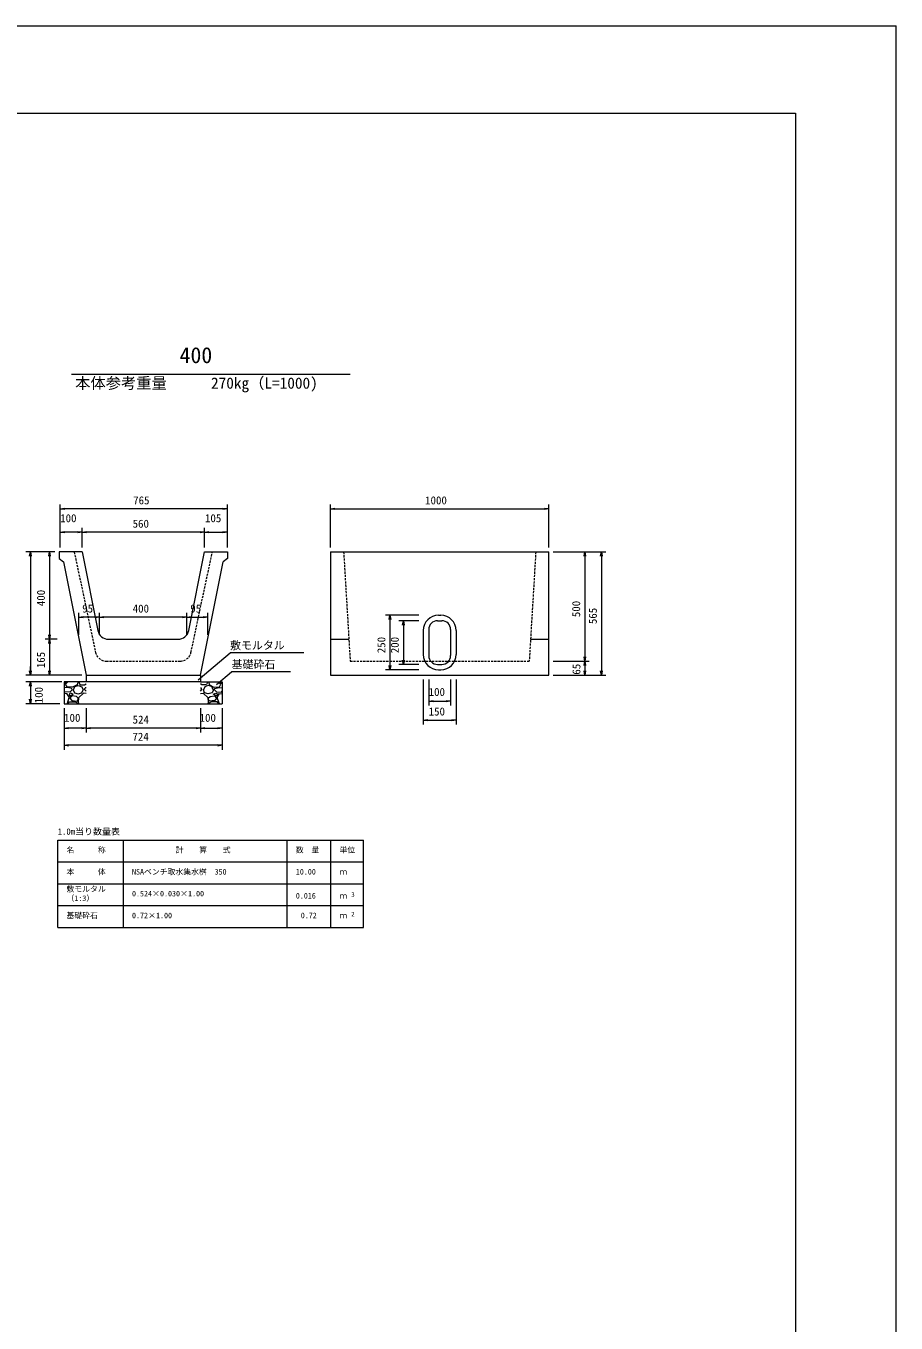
# Model space of a CAD drawing. Units: millimetres on the paper. Extents: x 0 to 841, y 0 to 594.
# Drawn here: x 642.2 to 841.4, y 297.4 to 594.4 of the extents above; entities that cross this region are included whole.
import ezdxf
from ezdxf.enums import TextEntityAlignment as Align

# ---------------------------------------------------------------- set-up
doc = ezdxf.new("R2010")
doc.units = ezdxf.units.MM
doc.linetypes.add('USER1', pattern=[0.75, 0.5, -0.25])
doc.linetypes.add('USER2', pattern=[0.375, 0.25, -0.125])
for name, color, linetype, lineweight in [('0_2', 7, 'Continuous', 18), ('D-MTR-FRAM（材料表図枠）', 2, 'Continuous', 18), ('D-STR-DIM（寸法）', 7, 'Continuous', 18), ('D-STR-HTXT（旗揚げ）', 7, 'Continuous', 18), ('D-STR-STRn（構造物）', 7, 'Continuous', 18), ('D-STR-TXT（文字）', 7, 'USER2', 18), ('D-STR（構造物外形線）', 1, 'Continuous', 18), ('D-TTL(外枠）', 2, 'Continuous', 18), ('DEFPOINTS_3', 8, 'Continuous', 18)]:
    doc.layers.add(name, color=color, linetype=linetype, lineweight=lineweight)
doc.layers.add('D-MTR-TXT(文字列）', color=7, linetype='Continuous')
doc.layers.add('D-TTL-TXT（文字）', color=7, linetype='Continuous')
doc.styles.add('ＭＳ ゴシック', font='')
doc.styles.get('ＭＳ ゴシック').set_extended_font_data('MS Gothic')

msp = doc.modelspace()

# ---------------------------------------------------------------- linework, layer by layer
at = {"layer": '0_2'}
for p, q in [((650.021, 483.763), (651.021, 483.93)), ((651.021, 483.596), (650.021, 483.763)), ((650.021, 483.763), (651.021, 483.763)), ((687.271, 483.93), (688.271, 483.763)), ((688.271, 483.763), (687.271, 483.596)), ((688.271, 483.763), (687.271, 483.763)), ((711.9, 483.763), (712.9, 483.93)), ((712.9, 483.596), (711.9, 483.763)), ((711.9, 483.763), (712.9, 483.763)), ((760.9, 483.93), (761.9, 483.763)), ((761.9, 483.763), (760.9, 483.596)), ((761.9, 483.763), (760.9, 483.763)), ((650.021, 478.421), (651.021, 478.587)), ((651.021, 478.254), (650.021, 478.421)), ((650.021, 478.421), (651.021, 478.421)), ((654.021, 478.587), (655.021, 478.421)), ((655.021, 478.421), (654.021, 478.254)), ((655.021, 478.421), (654.021, 478.421)), ((655.021, 478.421), (656.021, 478.587)), ((656.021, 478.254), (655.021, 478.421)), ((655.021, 478.421), (656.021, 478.421)), ((682.021, 478.587), (683.021, 478.421)), ((683.021, 478.421), (682.021, 478.254)), ((683.021, 478.421), (682.021, 478.421)), ((683.021, 478.421), (684.021, 478.587)), ((684.021, 478.254), (683.021, 478.421)), ((683.021, 478.421), (684.021, 478.421)), ((687.271, 478.587), (688.271, 478.421)), ((688.271, 478.421), (687.271, 478.254)), ((688.271, 478.421), (687.271, 478.421)), ((642.993, 472.921), (643.16, 473.921)), ((643.16, 473.921), (643.326, 472.921)), ((643.16, 473.921), (643.16, 472.921)), ((647.382, 472.921), (647.549, 473.921)), ((647.549, 473.921), (647.716, 472.921)), ((647.549, 473.921), (647.549, 472.921)), ((769.947, 472.921), (770.114, 473.921)), ((770.114, 473.921), (770.281, 472.921)), ((770.114, 473.921), (770.114, 472.921)), ((773.76, 472.921), (773.926, 473.921)), ((773.926, 473.921), (774.093, 472.921)), ((773.926, 473.921), (773.926, 472.921)), ((654.271, 458.982), (655.271, 459.149)), ((655.271, 458.816), (654.271, 458.982)), ((654.271, 458.982), (655.271, 458.982)), ((658.021, 459.149), (659.021, 458.982)), ((659.021, 458.982), (658.021, 458.816)), ((659.021, 458.982), (658.021, 458.982)), ((659.021, 458.982), (660.021, 459.149)), ((660.021, 458.816), (659.021, 458.982)), ((659.021, 458.982), (660.021, 458.982)), ((678.021, 459.149), (679.021, 458.982)), ((679.021, 458.982), (678.021, 458.816)), ((679.021, 458.982), (678.021, 458.982)), ((679.021, 458.982), (680.021, 459.149)), ((680.021, 458.816), (679.021, 458.982)), ((679.021, 458.982), (680.021, 458.982)), ((682.771, 459.149), (683.771, 458.982)), ((683.771, 458.982), (682.771, 458.816)), ((683.771, 458.982), (682.771, 458.982)), ((725.338, 458.421), (725.505, 459.421)), ((725.505, 459.421), (725.672, 458.421)), ((725.505, 459.421), (725.505, 458.421)), ((728.406, 457.171), (728.572, 458.171)), ((728.572, 458.171), (728.739, 457.171)), ((728.572, 458.171), (728.572, 457.171)), ((647.549, 453.921), (647.382, 454.921)), ((647.716, 454.921), (647.549, 453.921)), ((647.549, 453.921), (647.549, 454.921)), ((647.382, 452.921), (647.549, 453.921)), ((647.549, 453.921), (647.716, 452.921)), ((647.549, 453.921), (647.549, 452.921)), ((728.572, 448.171), (728.406, 449.171)), ((728.739, 449.171), (728.572, 448.171)), ((728.572, 448.171), (728.572, 449.171)), ((770.114, 448.921), (769.947, 449.921)), ((769.947, 447.921), (770.114, 448.921)), ((770.281, 449.921), (770.114, 448.921)), ((770.114, 448.921), (770.114, 449.921)), ((770.114, 448.921), (770.281, 447.921)), ((770.114, 448.921), (770.114, 447.921)), ((643.16, 445.671), (642.993, 446.671)), ((643.16, 445.671), (642.993, 446.671)), ((643.326, 446.671), (643.16, 445.671)), ((643.16, 445.671), (643.16, 446.671)), ((643.326, 446.671), (643.16, 445.671)), ((643.16, 445.671), (643.16, 446.671)), ((647.549, 445.671), (647.382, 446.671)), ((647.716, 446.671), (647.549, 445.671)), ((647.549, 445.671), (647.549, 446.671)), ((725.505, 446.921), (725.338, 447.921)), ((725.672, 447.921), (725.505, 446.921)), ((725.505, 446.921), (725.505, 447.921)), ((770.114, 445.671), (769.947, 446.671)), ((770.281, 446.671), (770.114, 445.671)), ((770.114, 445.671), (770.114, 446.671)), ((773.926, 445.671), (773.76, 446.671)), ((774.093, 446.671), (773.926, 445.671)), ((773.926, 445.671), (773.926, 446.671)), ((642.993, 443.171), (643.16, 444.171)), ((642.993, 443.171), (643.16, 444.171)), ((643.16, 444.171), (643.326, 443.171)), ((643.16, 444.171), (643.16, 443.171)), ((643.16, 444.171), (643.326, 443.171)), ((643.16, 444.171), (643.16, 443.171)), ((643.16, 439.171), (642.993, 440.171)), ((643.326, 440.171), (643.16, 439.171)), ((643.16, 439.171), (643.16, 440.171)), ((734.4, 439.745), (735.4, 439.912)), ((735.4, 439.578), (734.4, 439.745)), ((734.4, 439.745), (735.4, 439.745)), ((738.4, 439.912), (739.4, 439.745)), ((739.4, 439.745), (738.4, 439.578)), ((739.4, 439.745), (738.4, 439.745)), ((650.921, 433.559), (651.921, 433.726)), ((654.921, 433.726), (655.921, 433.559)), ((655.921, 433.559), (656.921, 433.726)), ((681.121, 433.726), (682.121, 433.559)), ((682.121, 433.559), (683.121, 433.726)), ((686.121, 433.726), (687.121, 433.559)), ((733.15, 435.413), (734.15, 435.58)), ((734.15, 435.246), (733.15, 435.413)), ((733.15, 435.413), (734.15, 435.413)), ((739.65, 435.58), (740.65, 435.413)), ((740.65, 435.413), (739.65, 435.246)), ((740.65, 435.413), (739.65, 435.413)), ((651.921, 433.393), (650.921, 433.559)), ((650.921, 433.559), (651.921, 433.559)), ((655.921, 433.559), (654.921, 433.393)), ((655.921, 433.559), (654.921, 433.559)), ((656.921, 433.393), (655.921, 433.559)), ((655.921, 433.559), (656.921, 433.559)), ((682.121, 433.559), (681.121, 433.393)), ((682.121, 433.559), (681.121, 433.559)), ((683.121, 433.393), (682.121, 433.559)), ((682.121, 433.559), (683.121, 433.559)), ((687.121, 433.559), (686.121, 433.393)), ((687.121, 433.559), (686.121, 433.559)), ((650.921, 429.641), (651.921, 429.808)), ((651.921, 429.475), (650.921, 429.641)), ((650.921, 429.641), (651.921, 429.641)), ((686.121, 429.808), (687.121, 429.641)), ((687.121, 429.641), (686.121, 429.475)), ((687.121, 429.641), (686.121, 429.641))]:
    msp.add_line(p, q, dxfattribs=at)
at = {"layer": 'D-MTR-FRAM（材料表図枠）'}
for p, q in [((649.476, 407.955), (719.476, 407.955)), ((649.476, 387.955), (649.476, 407.955)), ((664.476, 387.955), (664.476, 407.955)), ((701.976, 387.955), (701.976, 407.955)), ((711.976, 391.955), (711.976, 407.955)), ((711.976, 387.955), (711.976, 407.955)), ((719.476, 387.955), (719.476, 407.955)), ((649.476, 402.955), (719.476, 402.955)), ((649.476, 397.955), (719.476, 397.955)), ((649.476, 392.955), (719.476, 392.955)), ((649.476, 387.955), (719.476, 387.955))]:
    msp.add_line(p, q, dxfattribs=at)
at = {"layer": 'D-STR-DIM（寸法）'}
for p, q in [((650.021, 474.921), (650.021, 484.763)), ((688.271, 474.921), (688.271, 484.763)), ((711.9, 474.921), (711.9, 484.763)), ((761.9, 474.921), (761.9, 484.763)), ((687.271, 483.763), (651.021, 483.763)), ((712.9, 483.763), (760.9, 483.763)), ((650.021, 474.921), (650.021, 479.421)), ((654.021, 478.421), (651.021, 478.421)), ((655.021, 474.921), (655.021, 479.421)), ((655.021, 474.921), (655.021, 479.421)), ((682.021, 478.421), (656.021, 478.421)), ((683.021, 474.921), (683.021, 479.421)), ((683.021, 474.921), (683.021, 479.421)), ((684.021, 478.421), (687.271, 478.421)), ((688.271, 474.921), (688.271, 479.421)), ((648.771, 473.921), (642.16, 473.921)), ((643.16, 472.921), (643.16, 446.671)), ((648.771, 473.921), (646.549, 473.921)), ((647.549, 472.921), (647.549, 454.921)), ((762.9, 473.921), (771.114, 473.921)), ((762.9, 473.921), (774.926, 473.921)), ((770.114, 472.921), (770.114, 449.921)), ((773.926, 472.921), (773.926, 446.671)), ((654.271, 454.921), (654.271, 459.982)), ((658.021, 458.982), (655.271, 458.982)), ((659.021, 455.921), (659.021, 459.982)), ((659.021, 454.921), (659.021, 459.982)), ((678.021, 458.982), (660.021, 458.982)), ((679.021, 455.921), (679.021, 459.982)), ((679.021, 454.921), (679.021, 459.982)), ((680.021, 458.982), (682.771, 458.982)), ((683.771, 454.921), (683.771, 459.982)), ((732.15, 459.421), (724.505, 459.421)), ((725.505, 458.421), (725.505, 447.921)), ((732.15, 458.171), (727.572, 458.171)), ((728.572, 457.171), (728.572, 449.171)), ((649.328, 453.921), (646.549, 453.921)), ((649.328, 453.921), (646.549, 453.921)), ((647.549, 452.921), (647.549, 446.671)), ((762.9, 448.921), (771.114, 448.921)), ((762.9, 448.921), (771.114, 448.921)), ((654.921, 445.671), (642.16, 445.671)), ((654.921, 445.671), (642.16, 445.671)), ((643.16, 446.671), (643.16, 447.671)), ((654.921, 445.671), (646.549, 445.671)), ((732.15, 446.921), (724.505, 446.921)), ((732.15, 448.171), (727.572, 448.171)), ((762.9, 445.671), (771.114, 445.671)), ((762.9, 445.671), (774.926, 445.671)), ((770.114, 447.921), (770.114, 446.671)), ((649.921, 444.171), (642.16, 444.171)), ((650.371, 444.171), (642.16, 444.171)), ((643.16, 443.171), (643.16, 442.171)), ((643.16, 443.171), (643.16, 440.171)), ((733.15, 444.671), (733.15, 434.413)), ((734.4, 444.671), (734.4, 438.745)), ((739.4, 444.671), (739.4, 438.745)), ((740.65, 444.671), (740.65, 434.413)), ((735.4, 439.745), (738.4, 439.745)), ((649.921, 439.171), (642.16, 439.171)), ((650.921, 438.171), (650.921, 428.641)), ((650.921, 438.171), (650.921, 432.559)), ((655.921, 438.171), (655.921, 432.559)), ((655.921, 438.171), (655.921, 432.559)), ((682.121, 438.171), (682.121, 432.559)), ((682.121, 438.171), (682.121, 432.559)), ((687.121, 438.171), (687.121, 432.559)), ((687.121, 438.171), (687.121, 428.641)), ((734.15, 435.413), (739.65, 435.413)), ((654.921, 433.559), (651.921, 433.559)), ((681.121, 433.559), (656.921, 433.559)), ((683.121, 433.559), (686.121, 433.559)), ((686.121, 429.641), (651.921, 429.641))]:
    msp.add_line(p, q, dxfattribs=at)
at = {"layer": 'D-STR-HTXT（旗揚げ）'}
for p, q in [((652.585, 514.591), (716.368, 514.591)), ((681.565, 444.636), (688.908, 450.805)), ((705.764, 450.805), (688.908, 450.805)), ((685.805, 443.558), (689.244, 446.441)), ((702.718, 446.441), (689.244, 446.441))]:
    msp.add_line(p, q, dxfattribs=at)
at = {"layer": 'D-STR-STRn（構造物）', "linetype": 'USER1'}
for p, q in [((653.202, 473.921), (658.1, 450.9)), ((679.942, 450.9), (684.84, 473.921)), ((714.9, 473.921), (716.4, 448.921)), ((758.9, 473.921), (757.4, 448.921)), ((660.545, 448.921), (677.497, 448.921)), ((716.4, 448.921), (757.4, 448.921))]:
    msp.add_line(p, q, dxfattribs=at)
at = {"layer": 'D-STR-STRn（構造物）'}
for p, q in [((655.921, 445.671), (655.921, 444.171)), ((682.121, 445.671), (682.121, 444.171)), ((655.921, 444.171), (650.921, 444.171)), ((650.921, 444.171), (650.921, 439.171)), ((650.921, 443.736), (651.484, 444.171)), ((651.684, 442.863), (650.921, 442.782)), ((651.23, 443.619), (651.727, 444.171)), ((651.59, 443.016), (651.24, 443.616)), ((652.827, 442.929), (651.577, 443.029)), ((652.678, 442.621), (651.678, 442.871)), ((652.73, 442.365), (652.68, 442.615)), ((653.882, 443.465), (652.832, 442.915)), ((653.029, 442.368), (653.329, 443.068)), ((653.33, 443.068), (654.13, 443.318)), ((654.081, 444.168), (653.881, 443.468)), ((654.128, 443.318), (654.928, 443.018)), ((654.252, 444.171), (654.522, 443.53)), ((654.527, 443.516), (655.577, 443.466)), ((654.93, 443.017), (655.23, 442.367)), ((655.579, 442.37), (655.729, 442.77)), ((655.58, 443.472), (655.921, 443.736)), ((655.921, 442.782), (655.734, 442.763)), ((682.121, 444.171), (655.921, 444.171)), ((682.121, 444.171), (687.121, 444.171)), ((682.462, 443.472), (682.121, 443.736)), ((682.121, 442.782), (682.308, 442.763)), ((682.463, 442.37), (682.313, 442.77)), ((683.515, 443.516), (682.465, 443.466)), ((683.112, 443.017), (682.812, 442.367)), ((683.914, 443.318), (683.114, 443.018)), ((683.79, 444.171), (683.521, 443.53)), ((684.712, 443.068), (683.912, 443.318)), ((683.961, 444.168), (684.161, 443.468)), ((684.16, 443.465), (685.21, 442.915)), ((685.014, 442.368), (684.714, 443.068)), ((685.216, 442.929), (686.466, 443.029)), ((685.312, 442.365), (685.362, 442.615)), ((685.364, 442.621), (686.364, 442.871)), ((686.812, 443.619), (686.315, 444.171)), ((686.358, 442.863), (687.121, 442.782)), ((686.453, 443.016), (686.803, 443.616)), ((687.121, 443.736), (686.558, 444.171)), ((687.121, 444.171), (687.121, 439.171)), ((651.128, 441.785), (650.921, 442.011)), ((651.531, 441.463), (650.921, 441.514)), ((652.276, 441.871), (651.126, 441.771)), ((652.091, 440.571), (651.541, 441.471)), ((651.68, 439.317), (652.08, 440.567)), ((651.727, 439.171), (652.13, 439.619)), ((652.028, 441.418), (652.228, 440.918)), ((652.379, 441.566), (652.029, 441.416)), ((652.13, 439.619), (653.43, 439.619)), ((652.228, 440.92), (652.978, 441.37)), ((652.228, 440.47), (652.628, 439.87)), ((652.73, 440.968), (652.23, 440.468)), ((652.73, 442.369), (652.28, 441.869)), ((652.981, 441.369), (652.381, 441.569)), ((652.631, 439.866), (653.881, 439.716)), ((653.736, 440.821), (652.736, 440.971)), ((652.975, 442.37), (653.275, 441.67)), ((653.276, 441.665), (654.126, 441.415)), ((653.428, 439.63), (654.078, 439.18)), ((654.14, 440.458), (653.74, 440.808)), ((653.881, 439.719), (654.131, 440.169)), ((654.177, 440.521), (654.127, 439.471)), ((654.13, 440.169), (654.13, 440.469)), ((654.132, 441.415), (654.982, 441.665)), ((655.331, 441.568), (654.181, 440.518)), ((654.978, 441.671), (655.228, 442.371)), ((655.921, 441.514), (655.331, 441.563)), ((655.921, 442.011), (655.578, 442.385)), ((682.121, 442.011), (682.464, 442.385)), ((682.121, 441.514), (682.711, 441.563)), ((682.711, 441.568), (683.861, 440.518)), ((683.064, 441.671), (682.814, 442.371)), ((683.91, 441.415), (683.06, 441.665)), ((683.865, 440.521), (683.915, 439.471)), ((683.902, 440.458), (684.302, 440.808)), ((684.161, 439.719), (683.911, 440.169)), ((683.912, 440.169), (683.912, 440.469)), ((684.766, 441.665), (683.916, 441.415)), ((684.614, 439.63), (683.964, 439.18)), ((685.411, 439.866), (684.161, 439.716)), ((684.307, 440.821), (685.307, 440.971)), ((685.912, 439.619), (684.612, 439.619)), ((685.067, 442.37), (684.767, 441.67)), ((685.061, 441.369), (685.661, 441.569)), ((685.814, 440.92), (685.064, 441.37)), ((685.312, 442.369), (685.762, 441.869)), ((685.313, 440.968), (685.813, 440.468)), ((685.814, 440.47), (685.414, 439.87)), ((685.663, 441.566), (686.013, 441.416)), ((685.766, 441.871), (686.916, 441.771)), ((686.014, 441.418), (685.814, 440.918)), ((686.316, 439.171), (685.912, 439.619)), ((685.951, 440.571), (686.501, 441.471)), ((686.362, 439.317), (685.962, 440.567)), ((686.511, 441.463), (687.121, 441.514)), ((686.914, 441.785), (687.121, 442.011)), ((650.921, 439.171), (687.121, 439.171)), ((651.484, 439.171), (651.68, 439.322)), ((654.122, 439.48), (654.252, 439.171)), ((683.921, 439.48), (683.79, 439.171)), ((686.558, 439.171), (686.362, 439.322))]:
    msp.add_line(p, q, dxfattribs=at)
at = {"layer": 'D-STR-STRn（構造物）', "linetype": 'USER1'}
for centre, start, end in [((660.545, 451.421), 192.01148, 270), ((677.497, 451.421), 270, 347.98852)]:
    msp.add_arc(centre, 2.5, start, end, dxfattribs=at)
at = {"layer": 'D-STR（構造物外形線）'}
for p, q in [((655.021, 473.921), (649.771, 473.921)), ((649.771, 473.921), (649.771, 472.421)), ((649.771, 472.421), (650.732, 471.614)), ((655.021, 473.921), (658.619, 455.93)), ((679.423, 455.93), (683.021, 473.921)), ((683.021, 473.921), (688.271, 473.921)), ((688.271, 472.421), (687.31, 471.614)), ((688.271, 473.921), (688.271, 472.421)), ((711.9, 473.921), (761.9, 473.921)), ((711.9, 473.921), (711.9, 445.671)), ((761.9, 445.671), (761.9, 473.921)), ((650.732, 471.614), (655.921, 445.671)), ((682.121, 445.671), (687.31, 471.614)), ((736.4, 458.171), (737.4, 458.171)), ((736.65, 459.421), (737.15, 459.421)), ((733.15, 455.921), (733.15, 450.421)), ((734.4, 456.171), (734.4, 450.171)), ((739.4, 456.171), (739.4, 450.171)), ((740.65, 455.921), (740.65, 450.421)), ((661.071, 453.921), (676.972, 453.921)), ((711.9, 453.921), (716.1, 453.921)), ((757.7, 453.921), (761.9, 453.921)), ((655.921, 445.671), (682.121, 445.671)), ((711.9, 445.671), (761.9, 445.671)), ((736.4, 448.171), (737.4, 448.171)), ((736.65, 446.921), (737.15, 446.921))]:
    msp.add_line(p, q, dxfattribs=at)
for centre, radius, start, end in [((736.65, 455.921), 3.5, 90, 180), ((736.4, 456.171), 2, 90, 180), ((737.15, 455.921), 3.5, 360, 90), ((737.4, 456.171), 2, 0, 90), ((661.071, 456.421), 2.5, 191.30993, 270), ((676.972, 456.421), 2.5, 270, 348.69007), ((736.65, 450.421), 3.5, 180, 270), ((736.4, 450.171), 2, 180, 270), ((737.15, 450.421), 3.5, 270, 0), ((737.4, 450.171), 2, 270, 0)]:
    msp.add_arc(centre, radius, start, end, dxfattribs=at)
at = {"layer": 'D-TTL(外枠）'}
for p, q in [((23.404, 574.352), (818.404, 574.352)), ((818.404, 574.352), (818.404, 20.352))]:
    msp.add_line(p, q, dxfattribs=at)
at = {"layer": 'DEFPOINTS_3'}
for p in [(0.404, 594.352), (841.404, 0.352)]:
    msp.add_line(p, (841.404, 594.352), dxfattribs=at)

# ---------------------------------------------------------------- texts
at = {"layer": 'D-MTR-TXT(文字列）', "style": 'ＭＳ ゴシック'}
for s, height, p in [('本体参考重量', 2.566, (653.415, 510.524)), ('270kg（L=1000)', 2.566, (684.535, 510.524)), ('名\u3000\u3000\u3000称', 1.283, (651.438, 404.657)), ('計\u3000\u3000算\u3000\u3000式', 1.283, (676.442, 404.657)), ('数\u3000量', 1.283, (703.938, 404.657)), ('単位', 1.283, (713.938, 404.657)), ('本\u3000\u3000\u3000体', 1.283, (651.438, 399.657)), ('NSAベンチ取水集水桝\u3000350', 1.283, (666.438, 399.657)), ('10.00', 1.283, (703.951, 399.657)), ('ｍ', 1.283, (713.938, 399.657)), ('敷モルタル', 1.283, (651.438, 395.707)), ('（1:3）', 1.283, (651.438, 393.596)), ('0.524×0.030×1.00', 1.283, (666.438, 394.657)), ('0.016', 1.283, (703.951, 394.157)), ('ｍ', 1.283, (713.938, 394.157)), ('3', 1.026, (716.639, 394.659)), ('基礎砕石', 1.283, (651.438, 389.657)), ('0.72×1.00', 1.283, (666.438, 389.657)), ('0.72', 1.283, (705.088, 389.657)), ('ｍ', 1.283, (713.938, 389.657)), ('2', 1.026, (716.639, 390.159))]:
    msp.add_text(s, height=height, dxfattribs=at).set_placement(p, align=Align.BOTTOM_LEFT)
at = {"layer": 'D-STR-DIM（寸法）', "style": 'ＭＳ ゴシック'}
for s, p in [('765', (666.703, 484.263)), ('1000', (733.556, 484.263)), ('100', (649.989, 480.171)), ('560', (666.578, 478.921)), ('105', (683.146, 480.171)), ('95', (655.034, 459.482)), ('400', (666.597, 459.482)), ('95', (679.784, 459.482)), ('100', (734.368, 440.39)), ('100', (650.889, 434.473)), ('100', (681.911, 434.473)), ('150', (734.368, 435.913)), ('524', (666.572, 434.059)), ('724', (666.54, 430.141))]:
    msp.add_text(s, height=1.833, dxfattribs=at).set_placement(p, align=Align.BOTTOM_LEFT)
for s, p in [('400', (647.049, 461.497)), ('500', (769.614, 458.978)), ('565', (773.426, 457.384)), ('250', (725.005, 450.721)), ('200', (728.072, 450.721)), ('165', (647.049, 447.296)), ('65', (769.676, 445.813)), ('100', (646.554, 439.262))]:
    msp.add_text(s, height=1.833, rotation=90, dxfattribs=at).set_placement(p, align=Align.BOTTOM_LEFT)
at = {"layer": 'D-STR-TXT（文字）', "style": 'ＭＳ ゴシック'}
for s, height, p in [('敷モルタル', 1.833, (688.908, 451.058)), ('基礎砕石', 1.833, (689.244, 446.694)), ('1.0m当り数量表', 1.466, (649.422, 408.718))]:
    msp.add_text(s, height=height, dxfattribs=at).set_placement(p, align=Align.BOTTOM_LEFT)
at = {"layer": 'D-TTL-TXT（文字）', "style": 'ＭＳ ゴシック'}
msp.add_text('400', height=3.666, dxfattribs=at).set_placement((677.333, 516.039), align=Align.BOTTOM_LEFT)

doc.saveas('drawing.dxf')
